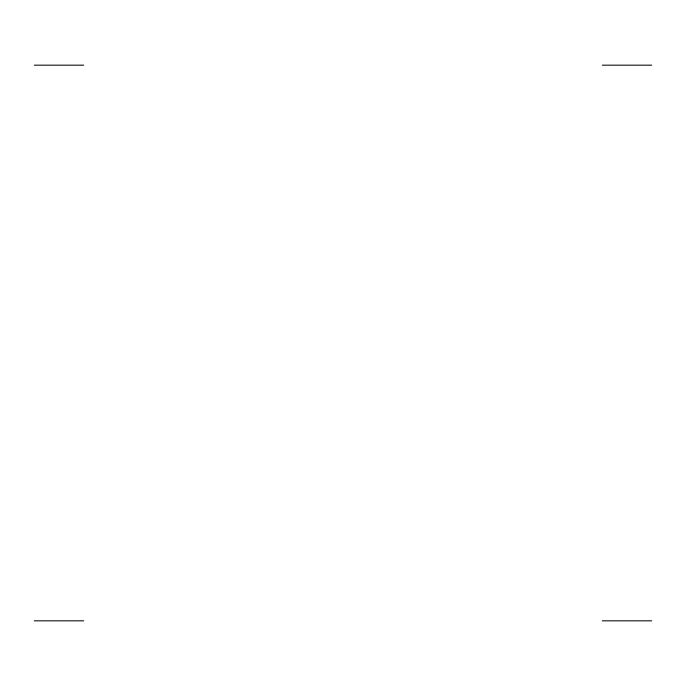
<?xml version="1.0" encoding="UTF-8"?>
<svg xmlns="http://www.w3.org/2000/svg" width="686" height="686" viewBox="0 0 686 686"><rect width="100%" height="100%" fill="white"/><g stroke="black" fill="none" stroke-linecap="round" stroke-linejoin="round"><path stroke-width="1.03" d="M34.3 65.17L83.692 65.17M602.308 65.17L651.7 65.17M34.3 620.83L83.692 620.83M602.308 620.83L651.7 620.83"/></g></svg>
